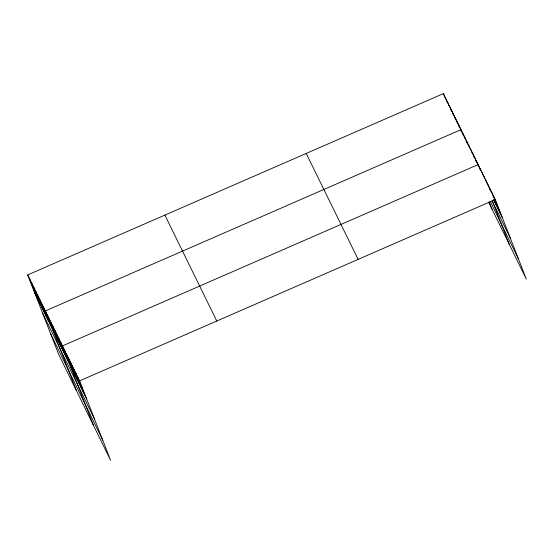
<?xml version="1.0" encoding="UTF-8"?>
<svg xmlns="http://www.w3.org/2000/svg" width="554" height="554" viewBox="0 0 554 554"><rect width="100%" height="100%" fill="white"/><g stroke="black" fill="none" stroke-linecap="round" stroke-linejoin="round"><path stroke-width="0.83" d="M27.7 274.923L79.61 380.854L110.613 460.381L58.71 354.449L27.7 274.923L443.387 93.619L495.29 199.551L526.3 279.077L488.773 202.494M79.61 380.854L495.29 199.551M493.614 199.835L502.374 217.701M491.994 200.673L510.269 237.957M490.235 201.337L518.406 258.822M306.21 153.451L358.119 259.383M164.877 215.091L216.787 321.022M34.777 293.073L86.687 399.005M42.672 313.329L94.582 419.26M50.809 334.194L102.719 440.125M493.392 195.666L500.47 213.816M491.488 191.781L493.642 197.307M494.563 199.675L498.565 209.938M489.584 187.896L491.433 192.633M494.203 199.738L496.661 206.053M487.679 184.011L489.833 189.537M493.836 199.8L494.757 202.168M485.775 180.126L487.624 184.863M483.871 176.248L484.798 178.617M481.973 172.363L483.199 175.521M480.069 168.478L480.99 170.847M480.318 170.12L478.164 164.593L62.477 345.897L93.487 425.424M492.347 200.977L509.168 244.12M476.26 160.708L478.109 165.445M474.356 156.824L476.509 162.35M472.451 152.939L474.3 157.675M470.554 149.054L472.091 153.001M468.649 145.176L469.875 148.327M466.745 141.291L468.587 146.027M464.841 137.406L466.994 142.932M462.936 133.521L464.785 138.258M463.186 135.162L461.032 129.636L45.352 310.939L76.355 390.466M489.147 201.739L492.042 209.163M459.072 125.633L461.537 131.949M457.112 121.631L459.266 127.157M455.153 117.628L456.995 122.365M453.193 113.625L455.346 119.152M451.226 109.63L453.075 114.359M449.266 105.627L451.42 111.153M447.307 101.624L448.844 105.572M445.347 97.622L447.196 102.358M443.387 93.619L444.924 97.566M77.705 376.969L84.783 395.12M75.801 373.084L82.878 391.235M73.897 369.199L80.974 387.35M71.992 365.315L79.07 383.472M70.095 361.43L77.172 379.587M68.19 357.545L75.268 375.702M66.286 353.667L73.363 371.817M64.382 349.782L71.459 367.932M60.573 342.012L67.65 360.162M58.669 338.127L65.753 356.277M56.771 334.242L63.849 352.399M54.867 330.357L61.944 348.514M52.962 326.472L60.04 344.63M51.058 322.587L58.135 340.745M49.154 318.709L56.231 336.86M47.249 314.824L54.327 332.975M43.385 306.937L50.462 325.087M41.425 302.934L48.503 321.085M39.466 298.931L46.543 317.089M37.506 294.929L44.583 313.086M35.546 290.926L42.623 309.084M33.586 286.93L40.664 305.081M31.62 282.928L38.697 301.078M29.66 278.925L36.737 297.076"/></g></svg>
